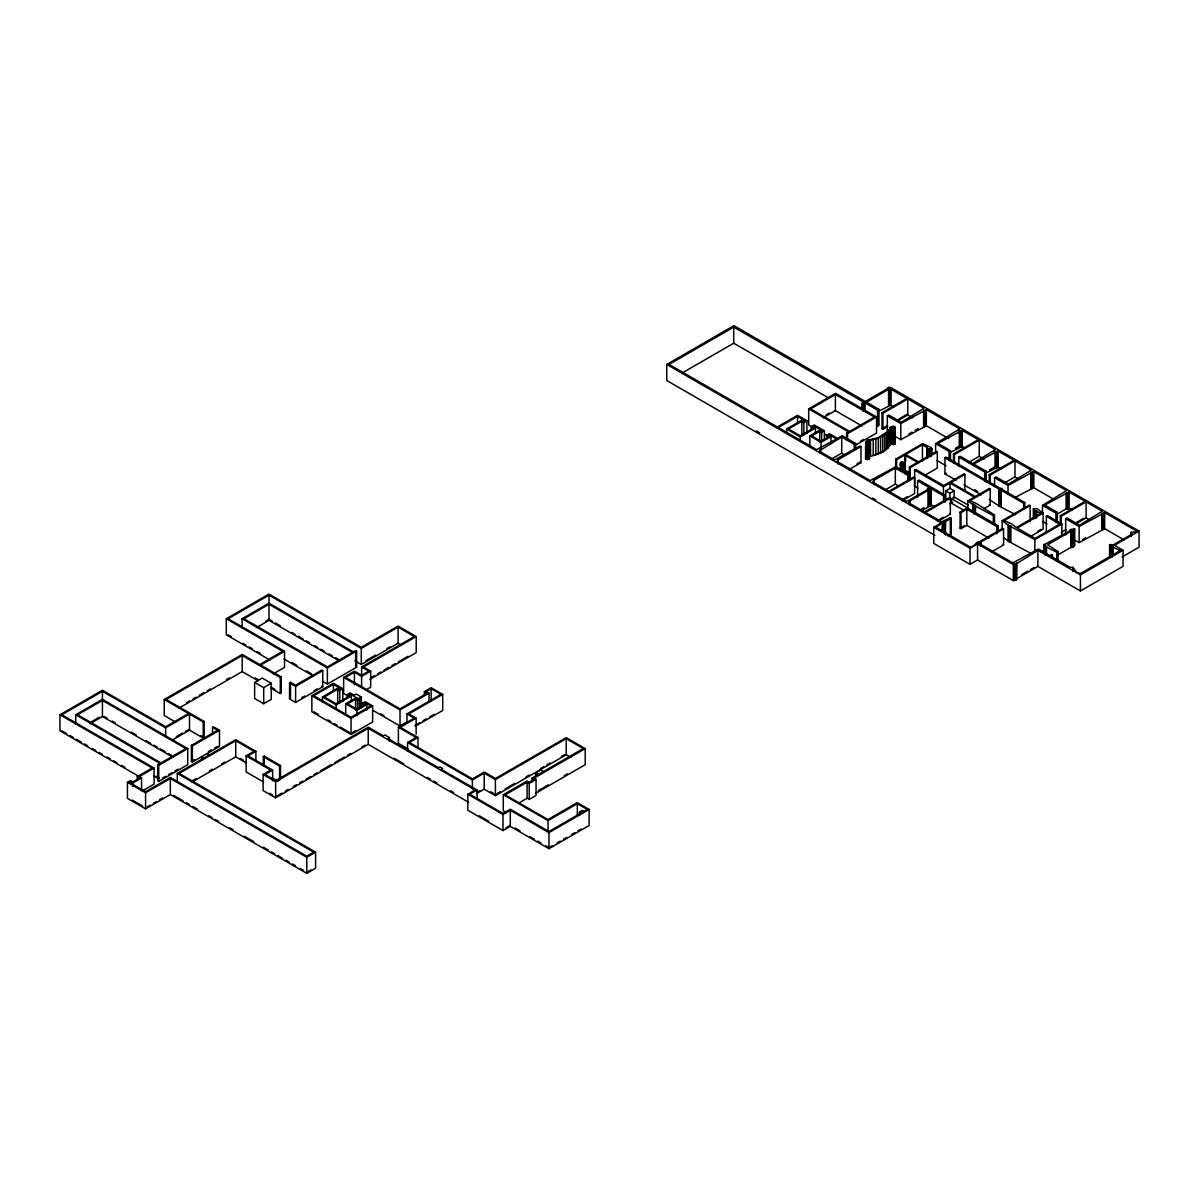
<?xml version="1.0" encoding="UTF-8"?>
<svg xmlns="http://www.w3.org/2000/svg" width="1199" height="1199" viewBox="0 0 1199 1199"><rect width="100%" height="100%" fill="white"/><g stroke="black" fill="none" stroke-linecap="round" stroke-linejoin="round"><path stroke-width="1.5" d="M901.288 462.739C912.589 466.711 895.173 454.301 901.288 470.173M1056.904 555.452L1070.842 547.403L1073.165 547.119L1074.724 545.155L1074.724 529.074L1070.197 529.553L1069.913 530.782L1043.984 544.826L1044.314 545.95L1056.859 552.259L1058.013 551.585L1058.013 560.518M891.397 427.399C895.428 423.202 895.983 431.355 891.397 427.399L891.397 443.48L893.974 444.499L895.009 442.791M921.971 509.98C927.277 509.605 930.334 502.576 934.201 506.533M927.127 456.969L927.262 447.587L922.436 444.799L896.582 459.727L895.653 459.187L895.653 468.12M895.653 459.187L922.66 443.585L930.739 447.362L931.938 448.951L931.938 454.316M1065.671 534.844L1065.671 518.762L1079.13 526.526L1104.699 512.617L1136.967 531.247C1136.292 532.791 1128.034 531.052 1132.201 534.005L1113.361 544.871C1103.724 543.132 1118.457 550.026 1120.48 550.401L1080.659 573.407C1073.974 573.736 1075.458 566.108 1070.272 567.397L1050.444 555.961L1052.437 554.807L1052.437 558.374M934.83 535.294L666.749 380.518L666.749 364.436L941.29 522.944L933.721 527.305L933.721 543.387L970.021 564.339L977.575 559.978L1013.32 580.601L1016.138 580.046L1016.467 578.787L1037.914 566.408L1080.434 590.957L1123.043 566.348L1123.043 550.281L1114.456 545.32L1139.05 531.112L1139.05 547.194L1122.144 556.95M855.651 448.846L855.651 443.48L854.258 444.289L841.728 437.05L819.067 451.004L834.489 459.951L860.058 446.028L860.987 446.568L860.987 462.649L848.817 469.678M967.818 509.785L967.818 500.852L973.333 504.974L993.342 515.6L994.511 514.926L994.511 523.858M1033.358 517.773L1033.358 508.841L1034.557 510.474L1041.017 513.262L1016.317 527.515L1011.641 523.888L1004.252 520.546L1030.106 505.618L1030.106 521.7M950.193 452.413L961.883 446.687L962.108 430.306L978.324 439.658L953.49 454.001L953.49 462.934M962.108 430.306L961.883 446.687M865.663 441.861C867.911 446.613 871.553 438.789 865.663 441.861L865.558 458.528L867.312 459.472L869.47 458.453L869.44 442.086M935.61 452.608L935.61 443.675L959.71 428.912L926.362 409.668L900.809 423.577L887.35 415.813L887.35 431.88L877.788 437.845L867.252 440.378L875.84 438.999L882.734 436.046L887.845 432.06L890.737 427.399L887.335 431.775M894.829 436.196L900.809 439.658L926.362 425.735L948.589 438.579M870.549 440.258L870.549 456.339L882.734 452.128L887.845 448.141L890.737 443.48L890.737 427.399M1002.169 529.613L1002.169 520.681L1008.539 525.297L1034.887 539.58L1061.894 523.978L1061.894 536.493M994.571 486.644L994.571 477.712L1008.029 485.475L1033.583 471.567L1066.555 490.601L1042.471 505.364L1042.471 514.296M1015.643 497.165L1033.523 487.798L1033.583 471.567M986.207 481.998L986.207 471.282L973.678 464.043L997.853 450.929L1014.054 460.296L989.235 474.624L989.235 481.773M985.923 473.05L997.763 467.19L997.853 450.929M1073.15 539.16L1079.13 542.607L1104.699 528.699L1124.048 539.88M1060.336 522.824L1060.336 515.675L1085.17 501.347L1068.953 491.995L1044.779 505.094L1057.323 512.333L1057.323 523.049M1057.038 514.101C1061.7 512.363 1067.47 505.633 1072.206 509.935M962.093 430.336L937.933 443.405L950.477 450.644L950.477 461.36M942.774 532.086C940.541 525.851 943.223 524.188 945.382 521.655M956.023 480.259L944.947 473.875L944.947 457.793L998.737 488.847L999.112 490.001L1001.255 490.301L1023.616 503.22L1024.77 502.546L1024.77 507.896M953.49 454.001L954.419 454.526L979.253 440.198L995.47 449.55L972.749 463.503L960.219 456.279L958.825 457.074L958.825 466.006M1058.013 551.585L1047.611 544.751L1070.842 531.322L1073.165 531.052L1074.724 529.074M928.146 506.413L928.146 490.331L930.454 490.076L930.754 488.832L930.739 505.903M977.575 559.978L977.575 543.896L1013.32 564.534L1016.138 563.98L1037.914 550.326L1080.434 574.876L1123.043 550.281M884.158 450.599L875.33 454.781M866.248 457.463L865.558 458.528M141.557 790.471L141.557 777.956L59.95 730.85L59.95 714.769L102.425 690.264L165.642 726.759L188.573 713.525L164.233 699.482L164.233 715.548L175.594 722.113M269.805 659.945L226.296 634.811L226.296 618.744L268.996 594.09L361.229 647.34L398.053 626.073L416.203 636.549L416.203 652.631L369.862 679.383M666.749 364.436L733.953 325.648L865.303 401.47L887.485 388.656L888.024 387.412L890.422 387.337L1139.05 531.112M171.997 740.233L189.502 730.131L203.231 738.059L204.16 737.535L204.16 721.453L203.231 721.993L189.502 714.064L165.642 727.823L102.425 691.328L61.808 714.769L154.086 768.049L154.086 784.131L142.201 790.98M361.618 675.921L361.618 666.989L414.344 636.549L398.098 627.167L361.274 648.434L268.996 595.154L228.155 618.744L284.538 651.297L284.538 667.378L273.402 673.793M863.909 411.212L863.909 402.279L733.728 327.117L669.072 364.436L777.357 426.964L797.545 415.304L806.897 420.699L806.897 433.214M75.732 723.701L75.732 714.769L102.425 699.362L187.733 748.626L187.733 764.707L158.718 781.448L157.743 780.894L157.743 764.812L185.83 748.596L102.425 700.441L77.59 714.769L160.996 762.939M242.078 627.677L242.078 618.744L268.996 603.202L353.33 651.896M682.006 373.054L733.728 343.199L828.554 397.933M91.424 721.798L99.277 717.257M265.833 621.097L268.996 619.269L272.233 621.142M90 723.686L102.425 716.522L173.001 757.273M256.466 627.587L268.996 620.348L339.572 661.099M164.233 699.482L242.258 654.429L259.778 664.546L282.694 651.312L226.296 618.744M270.764 688.091L280.281 693.592L281.255 693.022L281.255 676.94L280.281 677.51L242.213 655.523L166.091 699.482L204.16 721.453M186.534 702.689L189.712 700.845M192.904 699.002L196.081 697.174M199.274 695.33L204.04 692.572M207.232 690.729L210.41 688.9M226.341 679.698L229.519 677.87M179.056 708.069L242.213 671.605L258.07 680.762M284.538 651.297L260.678 665.07L281.255 676.94M254.638 682.426L262.206 678.064L271.259 683.28L271.259 699.362L263.69 703.723L254.638 698.507L254.638 682.426L263.69 687.656L271.259 683.28M176.343 736.666L182.458 733.129M185.515 731.36L188.573 729.606M212.523 727.343L213.452 726.819L219.477 730.296L219.477 746.378L192.38 762.024L191.405 761.455L191.405 745.388L217.574 730.266L212.523 727.343L212.523 734.492M289.558 682.86L290.533 682.306L295.598 685.228L321.767 670.106L322.741 670.676L322.741 686.757L295.598 702.434L289.558 698.942L289.558 682.86L295.598 686.353L322.741 670.676M263.076 781.718L246.14 771.946L246.14 755.865L254.023 751.308L235.723 740.742L179.146 773.415L315.592 852.189L315.592 868.271L306.779 873.352L170.333 794.577L145.559 808.875L127.424 798.399L127.424 782.318L130.466 780.564L132.849 781.928L139.669 778.001L137.285 776.622L137.285 780.189M137.285 776.622L152.183 768.019L59.95 714.769M322.561 681.287L327.387 684.074L356.628 667.184L356.628 651.117L355.653 650.547L327.342 666.899L243.937 618.744L268.996 604.266L352.401 652.421M139.234 776.622L154.086 768.049M157.743 764.812L158.718 765.367L187.733 748.626M191.405 745.388L192.38 745.943L219.477 730.296M242.078 618.744L327.387 667.993L356.628 651.117M177.287 782.347L177.287 773.415L313.733 852.189L306.779 856.206L170.333 777.432L145.559 791.73L129.327 782.347L130.496 781.673L132.819 783.007L141.557 777.956M289.558 698.942L290.533 698.388L290.533 682.306M162.554 778.121L165.657 776.323M168.759 774.524L171.862 772.741M174.964 770.942L178.066 769.159M191.405 761.455L194.478 759.686M208.341 751.683L211.414 749.9M214.501 748.131L217.574 746.348M301.758 697.743L304.831 695.975M314.078 690.639L317.15 688.855M366.025 660.634L375.632 655.089M386.842 648.614L390.05 646.771M354.799 660.769L361.274 664.516L398.098 643.249L401.051 644.957M177.287 773.415L235.723 739.678L255.882 751.308L255.882 760.241M362.578 706.781L362.578 703.213L365.275 701.655L372.634 705.911L372.634 721.993L351.052 734.447L311.845 711.801L311.845 695.735L333.427 683.265L342.779 688.661L342.779 701.175M346.856 695.315L343.633 693.457L343.633 677.375L354.424 671.14L361.618 675.292L368.812 671.14L361.618 666.989M811.888 426.799L808.696 424.956L808.696 408.874L835.613 393.332L876.529 416.952L876.529 433.034L855.576 445.129M127.424 782.318L145.559 792.794L170.333 778.496L306.779 857.285L315.592 852.189M322.471 702.314L322.471 696.949L337.698 688.166L339.737 689.35L340.921 688.661L333.427 684.344L313.748 695.705L351.097 717.272L370.776 705.911L365.275 702.734L364.421 703.213L366.819 704.592L366.819 709.958M366.145 689.83L370.671 687.222L370.671 671.14L361.618 676.371L354.424 672.219L345.492 677.375L400.016 708.864L427.174 693.187L424.386 691.568L424.386 695.15M416.203 636.549L363.477 666.989L370.671 671.14M786.604 432.569L786.604 428.987L801.831 420.205L803.87 421.389L805.039 420.699L797.545 416.383L778.286 427.503L816.624 449.625L836.617 438.924L829.393 434.757L828.554 435.252L830.952 436.631L830.952 443.78M835.373 394.546L810.554 408.874L849.611 431.43L874.446 417.087L835.373 394.546L835.373 410.613L861.946 425.96M342.779 688.661L339.737 690.414L337.698 689.23L324.329 696.949L336.125 703.768L349.494 696.049L347.081 694.656L347.081 698.223M806.897 420.699L803.87 422.453L801.831 421.269L788.462 428.987L800.243 435.792L813.611 428.088L811.213 426.694L811.213 430.261M147.117 806.912L150.205 805.129M153.307 803.33L156.395 801.546M159.497 799.763L162.584 797.979M192.994 780.429L196.126 778.616M209.315 771.002L212.418 769.203M221.74 763.823L224.842 762.024M371.195 677.54L374.403 675.681M377.595 673.838L380.787 671.995M383.98 670.151L388.776 667.393M391.968 665.535L395.175 663.691M398.368 661.848L407.945 656.318M826.111 414.899L829.273 413.07M192.08 782.018L235.723 756.824L246.409 762.984M822.964 417.792L835.373 410.613M347.081 694.656L350.123 692.902L354.155 695.24L356.193 694.056L361.364 697.039L361.364 707.77M811.213 426.694L814.241 424.941L824.387 430.801L824.387 439.733M322.471 696.949L336.125 704.832L351.337 696.049L351.337 701.4M786.604 428.987L800.243 436.871L815.47 428.088L815.47 433.438M255.882 751.308L247.998 755.865L272.623 770.088L272.623 780.804M861.916 408.784L861.916 403.434L863.909 402.279M861.916 403.434L863.07 404.093L865.064 402.939L877.593 410.178L878.987 409.369L878.987 425.45L877.593 426.259L877.593 410.178M887.59 426.649L882.929 429.332L882.014 428.807L882.014 412.726L906.834 398.383L890.707 389.076L888.639 389.33L866.457 402.145L878.987 409.369M345.702 714.529L345.702 703.813L355.593 698.103L357.557 699.242L361.364 697.039M809.835 446.568L809.835 435.851L819.726 430.141L822.529 430.801L814.241 426.02L813.072 426.694L815.47 428.088M360.255 707.695L360.255 698.762L357.557 700.321L355.593 699.182L347.56 703.813L356.942 709.223L364.961 704.592L362.578 703.213M824.387 430.801L821.69 432.359L819.726 431.22L811.693 435.851L821.06 441.262L829.094 436.631L824.687 434.188M263.315 765.606L263.315 756.674L264.245 756.134L280.506 765.532L280.506 778.031M345.702 703.813L356.942 710.303L366.819 704.592M809.835 435.851L821.06 442.341L830.952 436.631M877.548 411.812L890.707 405.142L890.707 389.076L890.602 405.217L893.929 407.016M311.845 695.735L351.052 718.366L372.634 705.911M846.599 440.318L846.599 433.169L848.682 431.97L808.696 408.874M846.599 433.169L847.528 433.708L876.529 416.952M882.014 412.726L882.929 413.265L907.763 398.922L923.979 408.289L901.273 422.243L888.744 415.004L887.35 415.813M468.674 802.356L368.228 744.369L275.635 797.83L263.106 790.591L263.106 774.509L270.764 770.088L246.14 755.865M272.623 770.088L264.949 774.509L275.635 780.669L368.273 727.179L383.305 735.856L384.879 734.942L389.465 737.595L389.465 741.177M263.315 756.674L279.577 766.071L280.506 765.532M352.611 732.469L355.638 730.731M424.386 691.568L431.115 687.686L442.716 694.386L442.716 710.467L415.289 726.294M406.986 722.877L406.986 713.945L440.872 694.386L431.115 688.766L426.244 691.568L429.032 693.187L429.032 702.119M860.477 441.232L863.58 439.448M882.014 428.807L886.661 426.11M899.085 418.946L906.834 414.464M830.997 459.322L841.728 453.132L844.86 454.946M896.897 421.269L907.763 415.004L912.634 417.807M263.106 774.509L275.635 781.748L368.228 728.288L475.164 790.021L467.865 794.233L467.865 810.299L503.01 830.592L510.294 826.381L548.962 848.697L589.099 825.526L589.099 809.445L577.274 802.611L547.928 819.546L505.139 794.847L527.125 782.153L529.209 783.352L536.043 779.425L536.043 795.492L529.209 799.433L527.125 798.234L519.272 802.76M343.633 677.375L400.016 709.928L429.032 693.187M838.161 463.324L838.161 459.742L860.987 446.568M442.716 694.386L408.844 713.945L416.128 718.156L416.128 734.238M275.635 796.75L282.02 793.064M285.212 791.22L288.404 789.377M293.2 786.604L296.393 784.76M299.585 782.917L302.792 781.074M305.985 779.23L310.766 776.457M313.973 774.614L317.165 772.77M320.358 770.927L331.538 764.467M334.731 762.624L344.323 757.094M347.515 755.25L350.707 753.407M361.888 746.947L365.081 745.104M372.634 710.198L400.016 726.009L406.476 722.293M408.065 748.925L398.398 743.335L398.398 727.268L414.225 718.126L406.986 713.945M416.128 718.156L400.301 727.283L417.986 737.505L417.986 748.221M857.015 463.863L860.058 462.11L860.987 462.649M908.917 433.903L911.989 432.135M915.047 430.366L918.104 428.598M389.465 737.595L387.891 738.509L438.444 767.705L439.838 766.895L442.626 768.499L441.232 769.308L477.067 789.991L477.067 798.924M415.049 725.365L419.89 722.577M423.112 720.719L426.349 718.845M429.572 716.987L434.413 714.184M407.54 751.383L407.54 742.451L416.128 737.505L398.398 727.268M417.986 737.505L409.399 742.451L472.466 778.87L484.306 772.036L495.442 778.466L566.183 737.64L585.202 748.626L585.202 764.692L535.548 793.363M873.891 483.961L873.891 480.379L895.323 468L907.868 475.239L909.262 474.444L895.788 466.666L870.234 480.574L836.887 461.33L838.161 459.742M927.127 448.036L930.784 449.625L931.938 448.951M909.262 479.795L909.337 467.085L917.505 462.379L904.75 455.006L904.825 472.946M909.337 467.085L910.266 467.625L937.288 452.038L937.288 468.105L924.564 475.448M917.879 488.098L914.672 486.254L914.672 470.173L915.841 469.498L943.688 485.58L963.966 473.875L964.895 474.414L964.895 490.481M935.61 443.675L949.083 451.453L950.477 450.644M955.393 448.336L958.451 446.568M886.136 489.387L895.323 484.081L898.456 485.895M944.947 457.793L946.101 457.119L999.906 488.188L1002.049 488.488L1002.424 489.642L1024.77 502.546M902.188 500.762L914.597 493.598L914.597 477.517L889.763 491.86L905.964 501.212L908.707 500.478L927.217 489.792L927.516 488.548L930.139 488.113L917.61 480.874L917.61 496.956M917.61 480.874L919.004 480.065L944.992 495.067L944.992 502.216M944.947 473.875L946.101 473.2M902.802 499.339L907.463 496.656M968.387 462.544L979.253 456.279L984.109 459.082M909.636 504.599L909.636 501.017L931.068 488.637L943.598 495.876L944.992 495.067M914.672 470.173L943.448 486.794L949.953 483.032L974.322 497.105L967.818 500.852M964.895 474.414L950.882 482.508L975.252 496.566L989.265 488.473L990.194 489.012L990.194 505.094L983.959 508.691M945.771 499.743L945.771 490.811L949.953 488.398L954.134 490.811L954.134 497.96M958.825 457.074L984.814 472.076L986.207 471.282M921.057 509.44L924.129 507.657M989.595 469.858L994.121 467.13M945.771 490.811L949.953 493.224L954.134 490.811M937.918 521.4L950.342 514.236L950.342 498.155L925.508 512.498L941.71 521.85L950.342 517.713L951.257 518.253L951.257 534.334L948.319 536.028M989.235 474.624L990.164 475.164L1014.983 460.836L1031.2 470.188L1008.494 484.141L995.964 476.902L994.571 477.712M963.861 510.354L951.571 503.265L951.571 498.709L954.359 497.105L968.178 505.079M308.173 871.478L310.961 869.875M949.953 503.94L952.74 502.336M407.54 742.451L472.421 779.92L484.216 773.115L495.397 779.575L566.228 738.674L583.299 748.536L532.041 778.136L532.041 781.703M990.194 489.012L969.916 500.717L976.121 503.37L994.511 514.926M940.091 519.077L943.193 517.279M1005.676 482.283L1014.983 476.902L1018.236 478.776M477.067 789.991L469.723 794.233L502.995 813.432L510.324 809.205L549.007 831.521L587.24 809.445L577.318 803.72L548.078 820.596L503.28 794.742L503.28 810.809L506.488 812.667M988.935 538.126L966.814 525.357L961.013 528.699L960.084 528.174L960.084 512.093L967.278 507.941L998.227 525.806L998.227 531.172M476.902 792.389L479.87 790.681M951.257 518.253L935.805 527.17L970.246 547.059C975.192 546.834 975.671 541.229 979.808 541.528L1002.649 528.354L1003.578 528.894L1003.578 544.975L991.393 552.005M960.084 512.093L961.013 512.632L966.814 509.275L996.834 526.616L998.227 525.806M476.842 793.438L484.216 789.197L495.397 795.641L566.228 754.756L570.874 757.453M497.045 793.618L500.268 791.76M505.094 788.987L514.731 783.412M525.986 776.922L529.209 775.064M540.449 768.559L543.672 766.701M546.879 764.842L550.101 762.999M561.357 756.494L564.564 754.636M535.698 776.442L535.698 772.86L540.704 769.968L543.447 771.556M960.084 528.174L964.401 525.672M503.28 794.742L527.035 781.029L529.209 782.288L534.229 779.395L532.041 778.136M585.202 748.626L533.945 778.211L536.043 779.425M1002.169 520.681L1029.177 505.094L1030.106 505.618M538.426 790.516L542.188 788.357M543.447 787.623L548.228 784.865M564.174 775.663L567.352 773.82M467.865 794.233L503.01 814.511L510.294 810.299L548.962 832.631L589.099 809.445M1033.358 508.841L1036.925 508.676L1043.1 513.127L1043.1 529.209L1030.181 536.672M933.721 527.305L970.021 548.258L1003.578 528.894M1043.1 513.127L1017.247 528.055L1035.127 538.366L1059.811 524.113L1046.352 516.349L1046.352 532.416L1047.506 531.757M505.933 827.82L510.324 825.272M1046.352 516.349L1047.506 515.675L1061.894 523.978M1042.471 505.364L1055.929 513.142L1057.323 512.333M1060.336 515.675L1061.265 516.214L1086.099 501.886L1102.301 511.239L1079.595 525.192L1067.065 517.953L1065.671 518.762M1037.929 531.127L1041.017 529.344M1075.848 522.794L1083.611 518.313M1061.265 532.296L1065.911 529.613M1076.777 523.334L1086.099 517.953L1089.336 519.826M579.462 815.485L579.462 811.903L582.01 810.434L583.778 811.453M1041.242 551.99L1044.419 550.146M552.229 845.745L549.007 847.603L545.785 845.745M557.055 842.957L560.278 841.099M563.5 839.24L566.722 837.382M571.548 834.579L574.771 832.72M577.993 830.862L581.215 829.004M1021.638 574.726L1027.723 571.219M1030.765 569.465L1033.808 567.697M1072.535 545.35L1074.724 545.155M1082.652 539.505L1085.724 537.737M929.705 449.055L929.705 456.205M989.25 499.443L999.112 506.083L1015.628 514.686M1003.683 537.647L1008.539 541.363L1031.68 553.803M995.11 451.663L995.155 467.76M868.646 457.418L869.47 458.453M962.108 446.373L965.345 448.246M997.853 467.011L1001.09 468.884M1033.583 487.648L1053.996 499.428M937.288 452.038L936.359 451.498L918.434 461.84L905.68 454.466L905.68 461.615M937.108 460.611L946.086 465.797M1042.471 521.445L1046.952 524.038M974.592 489.642L977.755 491.47M963.921 484.831L981.337 494.887M989.265 504.554L990.194 505.094M1052.437 554.807L1049.5 555.407L1038.379 548.992L1012.81 562.901L979.478 543.657L980.737 542.068L980.737 545.65M908.872 472.391L905.68 470.548L904.75 471.087L909.531 473.845M951.571 498.709L968.462 508.466M855.651 443.48L842.193 435.717L837.546 438.399L829.393 433.693L826.696 435.252L826.696 438.819M914.597 477.517L913.668 476.992L888.834 491.32L872.617 481.953L873.891 480.379M950.342 498.155L949.413 497.615L924.579 511.958L908.377 502.606L909.636 501.017M949.413 513.697L950.342 514.236M1002.649 544.436L1003.578 544.975M951.257 534.334L950.342 533.795L950.342 517.713M756.344 430.906L759.581 432.779M872.617 498.035L875.855 499.908M356.628 667.184L355.653 666.629L355.653 650.547M535.698 772.86L538.426 774.449M275.485 623.015L280.341 625.833M291.702 632.383L294.939 634.256M298.191 636.129L303.047 638.932M306.3 640.806L309.537 642.679M314.408 645.497L317.645 647.37M320.897 649.244L324.135 651.117M329.006 653.92L332.243 655.793M335.495 657.666L338.732 659.54M579.462 811.903L581.215 812.922M360.255 698.762L359.325 698.223L359.325 707.155M358.396 698.762L350.123 693.981L348.939 694.656L351.337 696.049M292.046 662.597L296.872 665.385M306.494 670.93L311.305 673.718M380.772 713.825L383.98 715.668M283.923 658.985L312.894 675.711M359.745 702.749L362.967 704.607M321.767 686.188L322.741 686.757M228.155 634.811L231.377 636.684M242.648 643.189L245.87 645.047M249.092 646.905L252.315 648.764M257.156 651.552L260.378 653.425M490.676 791.79L493.853 793.633M254.997 677.855L258.175 679.698M271.753 687.537L274.931 689.365M313.748 711.786L318.409 714.469M327.747 719.865L330.864 721.663M333.981 723.462L337.099 725.26M340.201 727.059L349.553 732.454M394.216 758.233L403.688 763.718M427.384 777.387L430.546 779.215M433.708 781.044L436.871 782.872M450.584 790.785L453.702 792.584M515.165 828.074L519.991 830.862M529.673 836.437L534.499 839.225M537.722 841.099L540.944 842.957M479.225 815.785L488.742 821.285M200.997 735.706L204.16 737.535M240.37 758.442L243.472 760.226M272.188 777.881L278.108 781.298M206.992 753.586L209.315 754.92M269.535 793.228L272.578 794.997M203.98 758.008L201.657 756.659L201.657 760.241M104.028 716.373L107.251 718.231M112.077 721.019L115.299 722.877M131.395 732.169L136.221 734.957M145.873 740.532L150.714 743.32M153.922 745.178L157.144 747.052M160.366 748.91L165.192 751.698M168.415 753.557L171.637 755.415M75.732 714.769L160.066 763.463M156.185 776.233L159.392 778.091M153.577 775.798L158.448 778.616M61.808 730.85L66.664 733.653M69.902 735.527L73.139 737.4M76.376 739.273L81.232 742.076M84.47 743.935L87.707 745.808M92.563 748.611L95.8 750.484M99.037 752.358L102.275 754.216M107.131 757.019L110.368 758.892M113.605 760.766L116.843 762.639M121.699 765.442L124.936 767.3M173.54 795.357L183.177 800.917M186.385 802.775L189.592 804.634M192.799 806.477L197.61 809.265M208.851 815.755L212.058 817.598M215.28 819.457L218.488 821.315M229.728 827.805L232.936 829.648M244.176 836.138L253.798 841.698M263.435 847.258L268.246 850.046M271.454 851.904L274.676 853.748M277.883 855.606L282.694 858.379M285.902 860.238L289.124 862.096M292.331 863.939L295.539 865.798M300.35 868.586L303.572 870.429M132.28 800.138L142.606 806.103M1131.062 532.341L1131.062 535.923M1130.867 532.626L1130.867 536.193M1112.867 546.01L1112.867 554.942M1112.522 546.174L1112.522 555.107M1112.043 546.294L1112.043 557.01M1111.533 546.339L1111.533 557.07M1111.023 546.309L1111.023 557.04M1110.544 546.204L1110.544 556.936M1110.124 546.04L1110.124 556.756M1109.809 545.8L1109.809 556.531M1109.57 544.946L1109.6 558.045M1104.699 512.617L1104.564 528.909M1104.279 513.082L1104.279 529.164M1103.904 513.277L1103.904 529.359M1103.44 513.412L1103.44 529.478M1102.93 513.472L1102.93 529.538M1102.421 513.442L1102.421 529.523M1101.956 513.352L1101.956 529.433M1086.099 501.886L1086.099 517.953M1080.434 574.876L1080.434 590.957M1079.13 526.526L1079.13 542.607M1073.794 528.549L1073.794 544.616M1073.54 529.928L1073.615 546.594M1073.45 529.808L1073.45 546.879M1073.165 531.052L1073.165 547.119M1073.12 567.442L1073.12 571.009M1072.775 531.247L1072.775 547.314M1072.73 567.247L1072.73 570.814M1072.311 531.367L1072.311 547.448M1071.816 531.427L1071.816 547.508M1071.306 531.412L1071.306 547.493M1070.842 531.322L1070.842 547.403M1068.953 491.995L1068.804 508.316M1068.504 492.474L1068.504 508.556M1068.099 492.669L1068.099 508.736M1067.635 492.789L1067.635 508.871M1067.125 492.834L1067.125 508.916M1066.615 492.804L1066.615 508.886M1066.226 492.714L1066.226 508.796M1061.265 516.214L1061.265 525.147M1056.859 552.259L1056.859 561.192M1055.929 513.142L1055.929 522.06M1046.502 546.279L1046.502 555.212M1046.157 546.339L1046.157 555.272M1045.648 546.354L1045.648 555.287M1045.153 546.294L1045.153 555.227M1044.569 544.346L1044.689 553.294M1044.314 545.95L1044.314 553.099M1044.224 544.571L1044.044 552.844M1043.984 544.826L1043.894 552.559M1037.914 550.326L1037.914 566.408M1036.61 510.729L1036.61 516.08M1036.461 510.759L1036.461 517.908M1035.951 510.804L1035.951 517.953M1035.441 510.759L1035.441 517.908M1034.962 510.654L1034.962 517.788M1034.887 539.58L1034.887 552.08M1034.557 510.474L1034.557 517.608M1034.108 509.275L1034.108 518.208M1034.048 509.365L1034.048 518.897M1033.523 471.717L1033.523 487.798M1033.253 471.971L1033.253 488.053M1032.894 472.181L1032.894 488.263M1032.444 472.331L1032.444 488.413M1031.949 472.406L1031.949 488.488M1031.44 472.406L1031.44 488.488M1030.855 472.301L1030.945 488.413M1023.616 503.22L1023.616 508.571M1016.617 579.537L1016.602 562.871L1016.437 579.806M1016.138 563.98L1016.138 580.046M1015.733 564.159L1015.733 580.241M1015.268 564.279L1015.268 580.361M1014.983 460.836L1014.983 476.902M1014.759 564.324L1014.759 580.406M1014.249 564.294L1014.249 580.376M1013.874 564.204L1013.874 580.286M1013.32 564.534L1013.32 580.601M1010.772 525.657L1010.772 541.723M1010.367 525.717L1010.367 541.798M1009.858 525.717L1009.858 541.798M1009.363 525.642L1009.363 541.723M1008.914 525.492L1008.914 541.573M1008.539 525.297L1008.539 541.363M1008.254 524.203L1008.284 541.109M1008.029 485.475L1008.029 494.408M1001.255 490.301L1001.255 506.383M1000.97 490.361L1000.97 506.443M1000.461 490.376L1000.461 506.458M999.951 490.331L999.951 506.398M999.501 490.196L999.501 506.278M999.112 490.001L999.112 506.083M998.737 488.847L998.812 505.828M997.763 451.109L997.763 467.19M997.493 451.364L997.493 467.445M997.118 451.573L997.118 467.64M996.834 526.616L996.834 533.765M996.669 451.708L996.669 467.79M996.159 451.783L996.159 467.85M995.65 451.768L995.65 467.85M994.436 449.925L994.436 453.507M993.342 515.6L993.342 522.734M990.164 475.164L990.164 484.096M984.814 472.076L984.814 481.009M980.857 542.233L980.857 545.8M979.253 440.198L979.253 456.279M975.401 514.161L975.401 505.229L975.237 514.206M974.727 505.304L974.727 514.236M974.217 505.274L974.217 514.206M973.738 505.154L973.738 512.303M973.333 504.974L973.333 512.123M972.899 503.775L973.018 511.883M972.824 503.88L972.824 511.613M970.021 548.258L970.021 564.339M966.814 509.275L966.814 525.357M961.568 430.831L961.568 446.912M961.148 431.011L961.148 447.092M961.013 512.632L961.013 528.699M960.669 431.115L960.669 447.197M960.159 431.145L960.159 447.227M959.65 431.1L959.65 447.182M959.38 431.026L959.38 447.107M958.541 429.407L958.541 432.989M954.419 454.526L954.419 463.458M949.953 483.032L949.953 488.398M949.953 493.224L949.953 498.574M949.083 451.453L949.083 460.386M945.531 521.895L945.471 534.994M945.262 522.764L945.262 533.48M944.917 522.989L944.917 533.705M944.497 523.154L944.497 532.086M944.018 523.244L944.018 532.176M943.448 486.794L943.598 501.242M943.508 523.274L943.508 532.206M942.999 523.214L942.999 532.146M931.053 447.916L931.053 455.065M931.068 488.637L930.919 505.618M930.784 449.625L930.784 456.774M930.454 490.076L930.454 506.143M930.064 490.271L930.064 506.338M929.6 490.391L929.6 506.473M929.195 449.115L929.195 456.249M929.09 490.451L929.09 506.533M928.685 449.085L928.685 456.234M928.581 490.421L928.581 506.503M928.206 448.981L928.206 456.13M927.771 448.816L927.771 457.748M927.441 448.591L927.441 457.523M927.262 447.587L927.262 458.303M926.362 409.668L926.317 425.855M926.078 410.043L926.078 426.11M925.718 410.253L925.718 426.334M925.283 410.418L925.283 426.484M924.789 410.493L924.789 426.574M924.279 410.508L924.279 426.589M923.785 410.433L923.785 426.514M923.635 410.388L923.635 426.469M922.436 444.799L922.436 460.881M910.266 467.625L910.266 480.14M909.756 501.167L909.831 505.034M907.763 398.922L907.763 415.004M907.868 475.239L907.868 480.604M905.2 462.769L905.185 473.785M905.08 462.484L905.08 473.2M904.421 463.818L904.421 470.967M903.971 463.953L903.971 471.102M903.461 464.028L903.461 471.177M902.952 464.028L902.952 471.177M902.457 463.938L902.457 471.087M902.068 461.99L902.023 470.937M901.693 462.2L901.693 471.132M901.438 462.454L901.438 471.387M900.809 423.577L900.809 439.658M896.582 459.727L896.582 468.659M895.233 426.994L895.278 443.66M895.323 468L895.323 484.081M895.113 427.848L895.113 443.93M894.829 428.103L894.829 444.185M894.439 428.298L894.439 444.364M893.974 428.418L893.974 444.499M893.465 428.478L893.465 444.559M892.955 428.448L892.955 444.529M892.461 428.358L892.461 444.439M892.041 428.193L892.041 444.274M891.711 427.968L891.711 444.035M891.427 427.114L891.486 443.78M890.168 389.3L890.168 405.382M890.228 427.114L890.228 430.681M890.048 429.017L890.048 445.084M889.688 389.39L889.688 405.472M889.178 389.405L889.178 405.487M889.073 430.576L889.073 446.642M888.669 389.345L888.669 405.427M888.639 389.33L888.639 405.412M887.845 432.06L887.845 448.141M886.376 433.483L886.376 449.565M884.667 434.817L884.667 450.899M882.929 413.265L882.929 429.332M882.734 436.046L882.734 452.128M880.606 437.155L880.606 453.237M878.312 438.145L878.312 454.226M875.84 438.999L875.84 455.08M873.951 480.454L874.071 484.606M873.247 439.703L873.247 455.785M869.29 441.802L869.35 458.737M869.02 441.547L869.11 459.007M868.75 443.15L868.75 459.217M868.316 443.3L868.316 459.382M867.821 443.39L867.821 459.472M867.312 443.405L867.312 459.472M866.817 443.33L866.817 459.412M866.248 441.397L866.352 459.277M865.978 442.986L865.978 459.067M865.903 441.607L865.708 458.812M865.064 402.939L865.064 410.088M863.07 404.093L863.07 411.242M854.258 444.289L854.258 449.655M847.528 433.708L847.528 439.059M841.728 437.05L841.728 453.132M838.311 460.011L838.251 464.178M821.69 432.359L821.69 441.292M821.06 442.341L821.06 449.49M820.491 449.895L820.491 453.462M820.281 449.43L820.401 453.177M819.726 431.22L819.726 441.936M803.87 422.453L803.87 434.952M801.831 421.269L801.831 435.567M800.243 436.871L800.243 440.438M797.545 416.383L797.545 423.517M733.728 327.117L733.728 343.199M577.318 803.72L577.318 816.219M566.228 738.674L566.228 754.756M548.962 832.631L548.962 848.697M548.078 820.596L548.078 831.312M529.209 783.352L529.209 799.433M527.125 782.153L527.125 798.234M510.294 810.299L510.294 826.381M503.01 814.511L503.01 830.592M495.397 779.575L495.397 795.641M484.216 773.115L484.216 789.197M472.421 779.92L472.421 788.852M431.115 688.766L431.115 701.265M400.016 709.928L400.016 726.009M398.098 627.167L398.098 643.249M368.228 728.288L368.228 744.369M361.618 676.371L361.618 687.087M361.274 648.434L361.274 664.516M357.557 700.321L357.557 709.253M356.942 710.303L356.942 715.668M355.593 699.182L355.593 709.898M354.424 672.219L354.424 684.719M351.052 718.366L351.052 734.447M339.737 690.414L339.737 702.929M337.698 689.23L337.698 703.528M336.125 704.832L336.125 708.399M333.427 684.344L333.427 691.493M327.387 667.993L327.387 684.074M306.779 857.285L306.779 873.352M295.598 686.353L295.598 702.434M280.281 677.51L280.281 693.592M279.577 766.071L279.577 780.354M275.635 781.748L275.635 797.83M268.996 595.154L268.996 620.348M264.245 756.134L264.245 765.067M263.69 687.656L263.69 703.723M242.213 655.523L242.213 671.605M235.723 740.742L235.723 756.824M203.231 721.993L203.231 738.059M192.38 745.943L192.38 762.024M189.502 714.064L189.502 730.131M170.333 778.496L170.333 794.577M165.642 727.823L165.642 736.756M158.718 765.367L158.718 781.448M145.559 792.794L145.559 808.875M132.819 783.007L132.819 786.589M102.425 691.328L102.425 716.522"/></g></svg>
